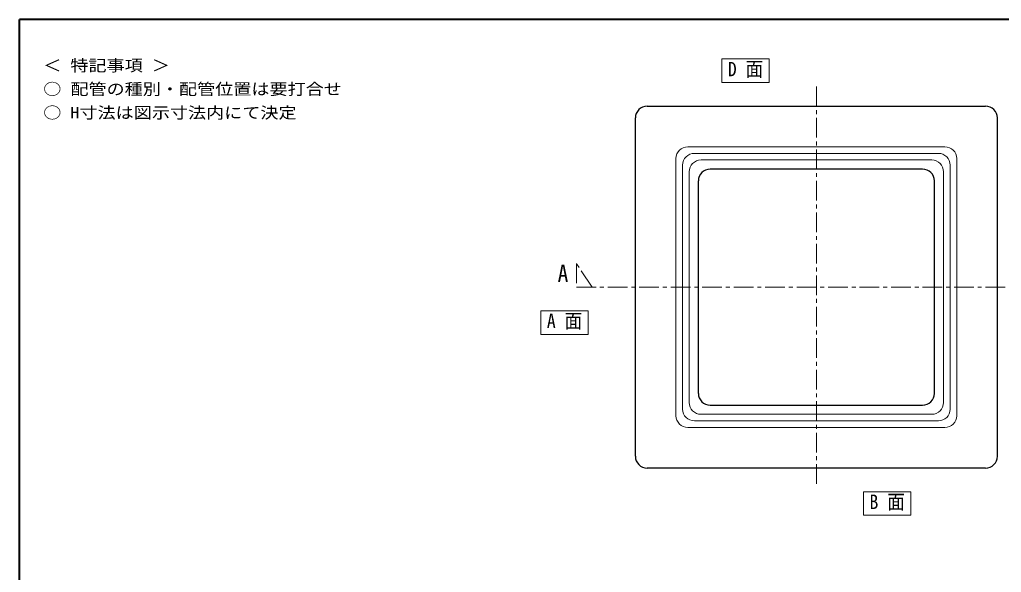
# Model space of a CAD drawing. Units: millimetres, scale not verified. Extents: x -2123 to 1927, y -1358 to 1452.
# Drawn here: x -2123 to 372, y 47 to 1452 of the extents above; entities that cross this region are included whole.
import ezdxf
from ezdxf.enums import TextEntityAlignment as Align

# ---------------------------------------------------------------- set-up
doc = ezdxf.new("R2010")
doc.units = ezdxf.units.MM
doc.header["$LTSCALE"] = 10
doc.linetypes.add('CHAIN1', pattern=[8, 5, -1, 1, -1])
doc.layers.add('0-0', color=7, linetype='Continuous', lineweight=18)
doc.styles.add('ＭＳ ゴシック', font='')
doc.styles.get('ＭＳ ゴシック').set_extended_font_data('MS Gothic')

msp = doc.modelspace()

# ---------------------------------------------------------------- linework, layer by layer
at = {"layer": '0-0', "color": 1, "lineweight": 40}
for p in [(-2122.8, -1358.09), (1927.2, 1451.91)]:
    msp.add_line(p, (-2122.8, 1451.91), dxfattribs=at)
at = {"layer": '0-0', "color": 4, "linetype": 'CHAIN1', "lineweight": 9}
for p, q in [((-97.8, 1281.91), (-97.8, 261.91)), ((-667.8, 771.91), (-707.8, 831.91)), ((-707.8, 831.91), (-707.8, 771.91)), ((-707.8, 771.91), (512.2, 771.91))]:
    msp.add_line(p, q, dxfattribs=at)
at = {"layer": '0-0', "color": 5, "lineweight": 25}
for p, q in [((-527.8, 1231.91), (332.2, 1231.91)), ((-557.8, 341.91), (-557.8, 1201.91)), ((362.2, 341.91), (362.2, 1201.91)), ((172.2, 1071.91), (-367.8, 1071.91)), ((-397.8, 501.91), (-397.8, 1041.91)), ((202.2, 501.91), (202.2, 1041.91)), ((-367.8, 471.91), (172.2, 471.91)), ((332.2, 311.91), (-527.8, 311.91))]:
    msp.add_line(p, q, dxfattribs=at)
at = {"layer": '0-0', "color": 4, "lineweight": 9}
for p, q in [((-424.59, 1128.7), (228.99, 1128.7)), ((-454.59, 445.12), (-454.59, 1098.7)), ((258.99, 445.12), (258.99, 1098.7)), ((-391.01, 1095.12), (195.41, 1095.12)), ((-421.01, 478.7), (-421.01, 1065.12)), ((225.41, 478.7), (225.41, 1065.12)), ((195.41, 448.7), (-391.01, 448.7)), ((228.99, 415.12), (-424.59, 415.12))]:
    msp.add_line(p, q, dxfattribs=at)
at = {"layer": '0-0'}
for p, q in [((212.2, 1111.91), (-407.8, 1111.91)), ((-437.8, 461.91), (-437.8, 1081.91)), ((242.2, 461.91), (242.2, 1081.91)), ((-407.8, 431.91), (212.2, 431.91))]:
    msp.add_line(p, q, dxfattribs=at)
at = {"layer": '0-0', "color": 3}
for points in [[(-337.8, 1351.91), (-217.8, 1351.91), (-217.8, 1291.91), (-337.8, 1291.91)], [(-797.8, 711.91), (-677.8, 711.91), (-677.8, 651.91), (-797.8, 651.91)], [(22.2, 251.91), (142.2, 251.91), (142.2, 191.91), (22.2, 191.91)]]:
    msp.add_lwpolyline(points, close=True, dxfattribs=at)
at = {"layer": '0-0', "color": 5, "lineweight": 25}
for centre, start, end in [((-527.8, 1201.91), 90, 180), ((332.2, 1201.91), 0, 90), ((-367.8, 1041.91), 90, 180), ((172.2, 1041.91), 0, 90), ((-367.8, 501.91), 180, 270), ((172.2, 501.91), 270, 0), ((-527.8, 341.91), 180, 270), ((332.2, 341.91), 270, 0)]:
    msp.add_arc(centre, 30, start, end, dxfattribs=at)
at = {"layer": '0-0', "color": 4, "lineweight": 9}
for centre, start, end in [((-424.59, 1098.7), 90, 180), ((228.99, 1098.7), 0, 90), ((-391.01, 1065.12), 90, 180), ((195.41, 1065.12), 0, 90), ((-391.01, 478.7), 180, 270), ((195.41, 478.7), 270, 0), ((-424.59, 445.12), 180, 270), ((228.99, 445.12), 270, 0)]:
    msp.add_arc(centre, 30, start, end, dxfattribs=at)
at = {"layer": '0-0'}
for centre, start, end in [((-407.8, 1081.91), 90, 180), ((212.2, 1081.91), 0, 90), ((-407.8, 461.91), 180, 270), ((212.2, 461.91), 270, 0)]:
    msp.add_arc(centre, 30, start, end, dxfattribs=at)

# ---------------------------------------------------------------- texts
at = {"layer": '0-0', "style": 'ＭＳ ゴシック'}
for s, height, width, p in [('＜ 特記事項 ＞', 29.33, 1.15, (-2062.8, 1311.91)), ('D 面', 36.66, 0.9, (-322.8, 1296.91)), ('○ 配管の種別・配管位置は要打合せ', 29.33, 1.15, (-2062.8, 1251.91)), ('○ H寸法は図示寸法内にて決定', 29.33, 1.15, (-2062.8, 1191.91)), ('A', 43.99, 0.9, (-755.3, 771.91)), ('A 面', 36.66, 0.9, (-782.8, 656.91)), ('B 面', 36.66, 0.9, (37.2, 196.91))]:
    msp.add_text(s, height=height, dxfattribs=dict(at, width=width)).set_placement(p, align=Align.BOTTOM_LEFT)

doc.saveas('drawing.dxf')
